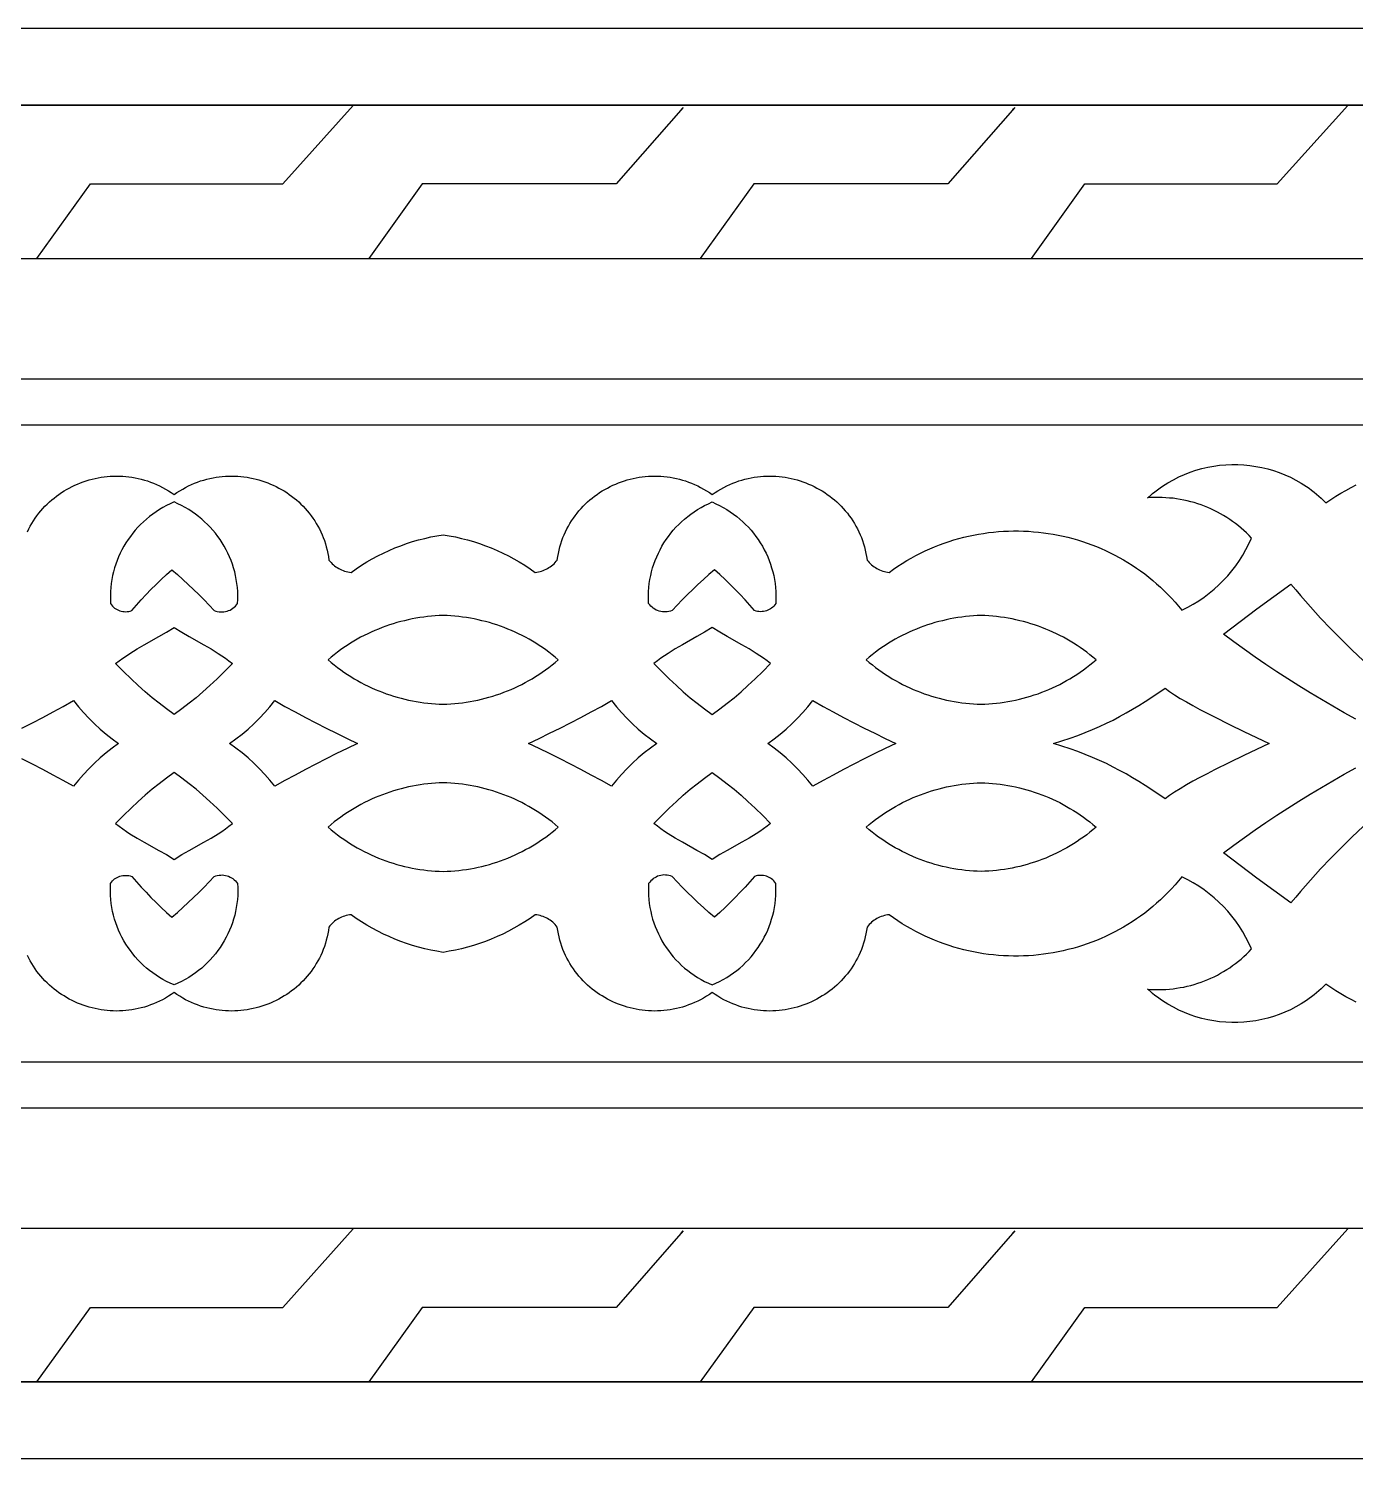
# Model space of a CAD drawing. Extents: x 2914 to 3714, y 692 to 832.
# Drawn here: x 3276.2 to 3406, y 692.2 to 832.2 of the extents above; entities that cross this region are included whole.
import ezdxf

# ---------------------------------------------------------------- set-up
doc = ezdxf.new("R2010")
doc.units = 0
doc.layers.add('LAYER_1', color=18, linetype='CONTINUOUS')

msp = doc.modelspace()

# ---------------------------------------------------------------- linework, layer by layer
at = {"layer": 'LAYER_1'}
for points in [[(2914.44, 692.21), (3714.44, 692.21), (3714.44, 832.21), (2914.44, 832.21)], [(2964.22, 699.71), (3664.22, 699.71), (3664.22, 824.71), (2964.22, 824.71)], [(3296.61, 775.91), (3296.63, 776.31), (3296.63, 776.71), (3296.62, 777.1), (3296.59, 777.5), (3296.54, 777.88), (3296.48, 778.27), (3296.41, 778.65), (3296.32, 779.03), (3296.22, 779.4), (3296.1, 779.77), (3295.97, 780.13), (3295.82, 780.49), (3295.66, 780.84), (3295.49, 781.18), (3295.3, 781.52), (3295.11, 781.85), (3294.9, 782.18), (3294.67, 782.49), (3294.44, 782.8), (3294.19, 783.09), (3293.93, 783.38), (3293.66, 783.66), (3293.38, 783.93), (3293.09, 784.19), (3292.79, 784.44), (3292.48, 784.68), (3292.15, 784.91), (3291.82, 785.12), (3291.48, 785.32), (3291.12, 785.52), (3290.76, 785.69), (3290.39, 785.86), (3290.02, 785.69), (3289.66, 785.52), (3289.3, 785.32), (3288.96, 785.12), (3288.63, 784.91), (3288.3, 784.68), (3287.99, 784.44), (3287.69, 784.19), (3287.4, 783.93), (3287.11, 783.66), (3286.85, 783.38), (3286.59, 783.09), (3286.34, 782.8), (3286.11, 782.49), (3285.88, 782.18), (3285.67, 781.85), (3285.47, 781.52), (3285.29, 781.18), (3285.12, 780.84), (3284.96, 780.49), (3284.81, 780.13), (3284.68, 779.77), (3284.56, 779.4), (3284.46, 779.03), (3284.37, 778.65), (3284.3, 778.27), (3284.24, 777.88), (3284.19, 777.5), (3284.16, 777.1), (3284.15, 776.71), (3284.15, 776.31), (3284.17, 775.91), (3284.26, 775.79), (3284.35, 775.67), (3284.46, 775.57), (3284.57, 775.48), (3284.69, 775.39), (3284.81, 775.32), (3284.95, 775.26), (3285.08, 775.21), (3285.22, 775.17), (3285.36, 775.14), (3285.51, 775.13), (3285.66, 775.12), (3285.8, 775.13), (3285.95, 775.15), (3286.1, 775.18), (3286.24, 775.23), (3286.7, 775.76), (3287.17, 776.28), (3287.65, 776.79), (3288.13, 777.29), (3288.63, 777.79), (3289.13, 778.28), (3289.64, 778.76), (3290.16, 779.23), (3290.71, 778.76), (3291.25, 778.28), (3291.78, 777.79), (3292.3, 777.3), (3292.82, 776.79), (3293.32, 776.28), (3293.82, 775.76), (3294.31, 775.23), (3294.46, 775.18), (3294.62, 775.13), (3294.79, 775.11), (3294.95, 775.09), (3295.11, 775.09), (3295.27, 775.1), (3295.43, 775.13), (3295.58, 775.17), (3295.73, 775.22), (3295.88, 775.28), (3296.02, 775.36), (3296.15, 775.45), (3296.28, 775.55), (3296.4, 775.66), (3296.51, 775.78)], [(3336.84, 775.91), (3336.82, 776.31), (3336.82, 776.71), (3336.83, 777.1), (3336.86, 777.5), (3336.9, 777.88), (3336.96, 778.27), (3337.04, 778.65), (3337.13, 779.03), (3337.23, 779.4), (3337.35, 779.77), (3337.48, 780.13), (3337.63, 780.49), (3337.79, 780.84), (3337.96, 781.18), (3338.14, 781.52), (3338.34, 781.85), (3338.55, 782.18), (3338.77, 782.49), (3339.01, 782.8), (3339.25, 783.09), (3339.51, 783.38), (3339.78, 783.66), (3340.06, 783.93), (3340.36, 784.19), (3340.66, 784.44), (3340.97, 784.68), (3341.29, 784.91), (3341.63, 785.12), (3341.97, 785.32), (3342.32, 785.52), (3342.69, 785.69), (3343.06, 785.86), (3343.43, 785.69), (3343.79, 785.52), (3344.14, 785.32), (3344.49, 785.12), (3344.82, 784.91), (3345.14, 784.68), (3345.46, 784.44), (3345.76, 784.19), (3346.05, 783.93), (3346.33, 783.66), (3346.6, 783.38), (3346.86, 783.09), (3347.11, 782.8), (3347.34, 782.49), (3347.56, 782.18), (3347.77, 781.85), (3347.97, 781.52), (3348.16, 781.18), (3348.33, 780.84), (3348.49, 780.49), (3348.63, 780.13), (3348.77, 779.77), (3348.88, 779.4), (3348.99, 779.03), (3349.08, 778.65), (3349.15, 778.27), (3349.21, 777.88), (3349.26, 777.5), (3349.28, 777.1), (3349.3, 776.71), (3349.3, 776.31), (3349.28, 775.91), (3349.19, 775.79), (3349.09, 775.67), (3348.99, 775.57), (3348.88, 775.48), (3348.76, 775.39), (3348.63, 775.32), (3348.5, 775.26), (3348.36, 775.21), (3348.23, 775.17), (3348.08, 775.14), (3347.94, 775.13), (3347.79, 775.12), (3347.64, 775.13), (3347.5, 775.15), (3347.35, 775.18), (3347.21, 775.23), (3346.75, 775.76), (3346.28, 776.28), (3345.8, 776.79), (3345.31, 777.29), (3344.82, 777.79), (3344.32, 778.28), (3343.81, 778.76), (3343.29, 779.23), (3342.74, 778.76), (3342.2, 778.28), (3341.67, 777.79), (3341.15, 777.3), (3340.63, 776.79), (3340.13, 776.28), (3339.63, 775.76), (3339.14, 775.23), (3338.98, 775.18), (3338.82, 775.13), (3338.66, 775.11), (3338.5, 775.09), (3338.34, 775.09), (3338.18, 775.1), (3338.02, 775.13), (3337.87, 775.17), (3337.71, 775.22), (3337.57, 775.28), (3337.43, 775.36), (3337.29, 775.45), (3337.17, 775.55), (3337.05, 775.66), (3336.94, 775.78)], [(3316.72, 766.07), (3317.1, 766.08), (3317.48, 766.1), (3317.86, 766.13), (3318.24, 766.17), (3318.61, 766.21), (3318.99, 766.26), (3319.36, 766.32), (3319.74, 766.39), (3320.11, 766.47), (3320.48, 766.55), (3320.85, 766.65), (3321.21, 766.75), (3321.58, 766.85), (3321.94, 766.97), (3322.3, 767.09), (3322.66, 767.23), (3323.02, 767.37), (3323.37, 767.51), (3323.73, 767.67), (3324.07, 767.83), (3324.42, 768), (3324.76, 768.18), (3325.1, 768.37), (3325.44, 768.56), (3325.77, 768.77), (3326.1, 768.98), (3326.43, 769.19), (3326.75, 769.42), (3327.06, 769.65), (3327.38, 769.9), (3327.69, 770.15), (3327.99, 770.4), (3327.69, 770.66), (3327.39, 770.9), (3327.08, 771.14), (3326.76, 771.38), (3326.44, 771.6), (3326.12, 771.82), (3325.79, 772.03), (3325.46, 772.23), (3325.13, 772.42), (3324.79, 772.61), (3324.45, 772.79), (3324.11, 772.96), (3323.76, 773.12), (3323.41, 773.28), (3323.06, 773.42), (3322.7, 773.57), (3322.34, 773.7), (3321.98, 773.82), (3321.61, 773.94), (3321.25, 774.05), (3320.88, 774.15), (3320.51, 774.24), (3320.14, 774.33), (3319.76, 774.41), (3319.39, 774.48), (3319.01, 774.54), (3318.63, 774.59), (3318.25, 774.64), (3317.87, 774.68), (3317.49, 774.71), (3317.11, 774.73), (3316.72, 774.74), (3316.34, 774.73), (3315.96, 774.71), (3315.58, 774.68), (3315.2, 774.64), (3314.82, 774.59), (3314.44, 774.54), (3314.06, 774.48), (3313.68, 774.41), (3313.31, 774.33), (3312.94, 774.24), (3312.57, 774.15), (3312.2, 774.05), (3311.83, 773.94), (3311.47, 773.82), (3311.11, 773.7), (3310.75, 773.57), (3310.39, 773.42), (3310.04, 773.28), (3309.69, 773.12), (3309.34, 772.96), (3308.99, 772.79), (3308.65, 772.61), (3308.32, 772.42), (3307.98, 772.23), (3307.65, 772.03), (3307.33, 771.82), (3307, 771.6), (3306.68, 771.38), (3306.37, 771.14), (3306.06, 770.9), (3305.76, 770.66), (3305.46, 770.4), (3305.76, 770.15), (3306.07, 769.9), (3306.38, 769.65), (3306.7, 769.42), (3307.02, 769.19), (3307.35, 768.98), (3307.68, 768.77), (3308.01, 768.56), (3308.34, 768.37), (3308.68, 768.18), (3309.03, 768), (3309.37, 767.83), (3309.72, 767.67), (3310.07, 767.51), (3310.43, 767.37), (3310.78, 767.23), (3311.14, 767.09), (3311.5, 766.97), (3311.87, 766.85), (3312.23, 766.75), (3312.6, 766.65), (3312.97, 766.55), (3313.34, 766.47), (3313.71, 766.39), (3314.08, 766.32), (3314.46, 766.26), (3314.83, 766.21), (3315.21, 766.17), (3315.59, 766.13), (3315.97, 766.1), (3316.34, 766.08)], [(3369.38, 766.07), (3369.76, 766.08), (3370.13, 766.1), (3370.51, 766.13), (3370.89, 766.17), (3371.26, 766.21), (3371.64, 766.26), (3372.01, 766.32), (3372.39, 766.39), (3372.76, 766.47), (3373.13, 766.55), (3373.5, 766.65), (3373.86, 766.75), (3374.23, 766.85), (3374.59, 766.97), (3374.95, 767.09), (3375.31, 767.23), (3375.67, 767.37), (3376.02, 767.51), (3376.37, 767.67), (3376.72, 767.83), (3377.07, 768), (3377.41, 768.18), (3377.75, 768.37), (3378.08, 768.56), (3378.42, 768.77), (3378.74, 768.98), (3379.07, 769.19), (3379.39, 769.42), (3379.71, 769.65), (3380.02, 769.9), (3380.33, 770.15), (3380.64, 770.4), (3380.33, 770.66), (3380.03, 770.9), (3379.72, 771.14), (3379.41, 771.38), (3379.09, 771.6), (3378.77, 771.82), (3378.44, 772.03), (3378.11, 772.23), (3377.78, 772.42), (3377.44, 772.61), (3377.1, 772.79), (3376.75, 772.96), (3376.41, 773.12), (3376.05, 773.28), (3375.7, 773.42), (3375.34, 773.57), (3374.99, 773.7), (3374.62, 773.82), (3374.26, 773.94), (3373.9, 774.05), (3373.53, 774.15), (3373.16, 774.24), (3372.79, 774.33), (3372.41, 774.41), (3372.04, 774.48), (3371.66, 774.54), (3371.28, 774.59), (3370.9, 774.64), (3370.52, 774.68), (3370.14, 774.71), (3369.76, 774.73), (3369.38, 774.74), (3369, 774.73), (3368.62, 774.71), (3368.24, 774.68), (3367.86, 774.64), (3367.48, 774.59), (3367.1, 774.54), (3366.72, 774.48), (3366.35, 774.41), (3365.97, 774.33), (3365.6, 774.24), (3365.23, 774.15), (3364.86, 774.05), (3364.5, 773.94), (3364.13, 773.82), (3363.77, 773.7), (3363.41, 773.57), (3363.06, 773.42), (3362.7, 773.28), (3362.35, 773.12), (3362.01, 772.96), (3361.66, 772.79), (3361.32, 772.61), (3360.98, 772.42), (3360.65, 772.23), (3360.32, 772.03), (3359.99, 771.82), (3359.67, 771.6), (3359.35, 771.38), (3359.04, 771.14), (3358.73, 770.9), (3358.42, 770.66), (3358.12, 770.4), (3358.43, 770.15), (3358.74, 769.9), (3359.05, 769.65), (3359.37, 769.42), (3359.69, 769.19), (3360.01, 768.98), (3360.34, 768.77), (3360.68, 768.56), (3361.01, 768.37), (3361.35, 768.18), (3361.69, 768), (3362.04, 767.83), (3362.39, 767.67), (3362.74, 767.51), (3363.09, 767.37), (3363.45, 767.23), (3363.81, 767.09), (3364.17, 766.97), (3364.53, 766.85), (3364.9, 766.75), (3365.26, 766.65), (3365.63, 766.55), (3366, 766.47), (3366.37, 766.39), (3366.75, 766.32), (3367.12, 766.26), (3367.5, 766.21), (3367.87, 766.17), (3368.25, 766.13), (3368.62, 766.1), (3369, 766.08)], [(3290.39, 765.05), (3289.64, 765.6), (3288.93, 766.15), (3288.24, 766.7), (3287.56, 767.27), (3286.88, 767.88), (3286.18, 768.54), (3285.45, 769.25), (3284.67, 770.05), (3285.02, 770.32), (3285.37, 770.57), (3285.72, 770.81), (3286.07, 771.04), (3286.77, 771.47), (3287.47, 771.88), (3288.9, 772.68), (3289.64, 773.1), (3290.39, 773.56), (3291.14, 773.1), (3291.87, 772.68), (3293.3, 771.88), (3294.01, 771.47), (3294.71, 771.04), (3295.06, 770.81), (3295.41, 770.57), (3295.76, 770.32), (3296.11, 770.05), (3295.33, 769.25), (3294.6, 768.54), (3293.9, 767.88), (3293.21, 767.27), (3292.54, 766.7), (3291.85, 766.15), (3291.14, 765.6)], [(3343.06, 765.05), (3343.81, 765.6), (3344.52, 766.15), (3345.21, 766.7), (3345.88, 767.27), (3346.56, 767.88), (3347.26, 768.54), (3348, 769.25), (3348.78, 770.05), (3348.43, 770.32), (3348.07, 770.57), (3347.72, 770.81), (3347.37, 771.04), (3346.67, 771.47), (3345.97, 771.88), (3344.54, 772.68), (3343.81, 773.1), (3343.06, 773.56), (3342.31, 773.1), (3341.57, 772.68), (3340.14, 771.88), (3339.44, 771.47), (3338.74, 771.04), (3338.39, 770.81), (3338.04, 770.57), (3337.69, 770.32), (3337.34, 770.05), (3338.12, 769.25), (3338.85, 768.54), (3339.55, 767.88), (3340.23, 767.27), (3340.91, 766.7), (3341.6, 766.15), (3342.31, 765.6)], [(3376.45, 762.21), (3377.29, 762.47), (3378.09, 762.73), (3378.85, 763.01), (3379.58, 763.29), (3380.29, 763.58), (3380.98, 763.88), (3381.64, 764.19), (3382.3, 764.51), (3382.94, 764.85), (3383.57, 765.2), (3384.2, 765.56), (3384.82, 765.94), (3385.45, 766.34), (3386.09, 766.75), (3387.4, 767.62), (3387.82, 767.3), (3388.32, 766.98), (3388.87, 766.63), (3389.47, 766.28), (3390.12, 765.92), (3390.8, 765.55), (3391.5, 765.18), (3392.22, 764.81), (3393.68, 764.08), (3395.1, 763.39), (3397.58, 762.21), (3395.1, 761.03), (3393.68, 760.34), (3392.22, 759.62), (3391.5, 759.25), (3390.8, 758.88), (3390.12, 758.51), (3389.47, 758.15), (3388.87, 757.79), (3388.32, 757.45), (3387.82, 757.12), (3387.4, 756.81), (3386.09, 757.68), (3385.45, 758.09), (3384.82, 758.48), (3384.2, 758.86), (3383.57, 759.23), (3382.94, 759.58), (3382.3, 759.91), (3381.64, 760.24), (3380.98, 760.55), (3380.29, 760.85), (3379.58, 761.14), (3378.85, 761.42), (3378.09, 761.69), (3377.29, 761.96)], [(3295.82, 762.21), (3296.44, 762.66), (3297.04, 763.14), (3297.63, 763.63), (3298.19, 764.15), (3298.74, 764.68), (3299.26, 765.24), (3299.76, 765.81), (3300.24, 766.41), (3301.24, 765.85), (3302.24, 765.31), (3303.25, 764.77), (3304.26, 764.24), (3305.28, 763.72), (3306.3, 763.21), (3307.32, 762.71), (3308.35, 762.21), (3307.32, 761.72), (3306.3, 761.22), (3305.28, 760.71), (3304.26, 760.19), (3303.25, 759.66), (3302.24, 759.12), (3301.24, 758.58), (3300.24, 758.02), (3299.76, 758.61), (3299.26, 759.19), (3298.74, 759.74), (3298.19, 760.28), (3297.63, 760.8), (3297.04, 761.29), (3296.44, 761.76)], [(3325.09, 762.21), (3326.12, 762.71), (3327.15, 763.21), (3328.17, 763.72), (3329.19, 764.24), (3330.2, 764.77), (3331.2, 765.31), (3332.21, 765.85), (3333.2, 766.41), (3333.68, 765.81), (3334.19, 765.24), (3334.71, 764.68), (3335.25, 764.15), (3335.82, 763.63), (3336.4, 763.14), (3337.01, 762.66), (3337.63, 762.21), (3337.01, 761.76), (3336.4, 761.29), (3335.82, 760.8), (3335.25, 760.28), (3334.71, 759.74), (3334.19, 759.19), (3333.68, 758.61), (3333.2, 758.02), (3332.21, 758.58), (3331.2, 759.12), (3330.2, 759.66), (3329.19, 760.19), (3328.17, 760.71), (3327.15, 761.22), (3326.12, 761.72)], [(3348.49, 762.21), (3349.11, 762.66), (3349.71, 763.14), (3350.3, 763.63), (3350.86, 764.15), (3351.4, 764.68), (3351.93, 765.24), (3352.43, 765.81), (3352.91, 766.41), (3353.91, 765.85), (3354.91, 765.31), (3355.92, 764.77), (3356.93, 764.24), (3357.95, 763.72), (3358.97, 763.21), (3359.99, 762.71), (3361.02, 762.21), (3359.99, 761.72), (3358.97, 761.22), (3357.95, 760.71), (3356.93, 760.19), (3355.92, 759.66), (3354.91, 759.12), (3353.91, 758.58), (3352.91, 758.02), (3352.43, 758.61), (3351.93, 759.19), (3351.4, 759.74), (3350.86, 760.28), (3350.3, 760.8), (3349.71, 761.29), (3349.11, 761.76)], [(3290.39, 759.38), (3289.64, 758.82), (3288.93, 758.28), (3288.24, 757.73), (3287.56, 757.15), (3286.88, 756.55), (3286.18, 755.89), (3285.45, 755.17), (3284.67, 754.38), (3285.02, 754.11), (3285.37, 753.85), (3285.72, 753.61), (3286.07, 753.38), (3286.77, 752.95), (3287.47, 752.55), (3288.9, 751.75), (3289.64, 751.33), (3290.39, 750.87), (3291.14, 751.33), (3291.87, 751.75), (3293.3, 752.55), (3294.01, 752.95), (3294.71, 753.38), (3295.06, 753.61), (3295.41, 753.85), (3295.76, 754.11), (3296.11, 754.38), (3295.33, 755.17), (3294.6, 755.89), (3293.9, 756.55), (3293.21, 757.15), (3292.54, 757.73), (3291.85, 758.28), (3291.14, 758.82)], [(3343.06, 759.38), (3343.81, 758.82), (3344.52, 758.28), (3345.21, 757.73), (3345.88, 757.15), (3346.56, 756.55), (3347.26, 755.89), (3348, 755.17), (3348.78, 754.38), (3348.43, 754.11), (3348.07, 753.85), (3347.72, 753.61), (3347.37, 753.38), (3346.67, 752.95), (3345.97, 752.55), (3344.54, 751.75), (3343.81, 751.33), (3343.06, 750.87), (3342.31, 751.33), (3341.57, 751.75), (3340.14, 752.55), (3339.44, 752.95), (3338.74, 753.38), (3338.39, 753.61), (3338.04, 753.85), (3337.69, 754.11), (3337.34, 754.38), (3338.12, 755.17), (3338.85, 755.89), (3339.55, 756.55), (3340.23, 757.15), (3340.91, 757.73), (3341.6, 758.28), (3342.31, 758.82)], [(3316.72, 749.68), (3317.11, 749.7), (3317.49, 749.72), (3317.87, 749.75), (3318.25, 749.79), (3318.63, 749.83), (3319.01, 749.89), (3319.39, 749.95), (3319.76, 750.02), (3320.14, 750.1), (3320.51, 750.18), (3320.88, 750.28), (3321.25, 750.38), (3321.61, 750.49), (3321.98, 750.6), (3322.34, 750.73), (3322.7, 750.86), (3323.06, 751), (3323.41, 751.15), (3323.76, 751.31), (3324.11, 751.47), (3324.45, 751.64), (3324.79, 751.82), (3325.13, 752.01), (3325.46, 752.2), (3325.79, 752.4), (3326.12, 752.61), (3326.44, 752.83), (3326.76, 753.05), (3327.08, 753.28), (3327.39, 753.52), (3327.69, 753.77), (3327.99, 754.02), (3327.69, 754.28), (3327.38, 754.53), (3327.06, 754.77), (3326.75, 755.01), (3326.43, 755.23), (3326.1, 755.45), (3325.77, 755.66), (3325.44, 755.86), (3325.1, 756.06), (3324.76, 756.25), (3324.42, 756.42), (3324.07, 756.6), (3323.73, 756.76), (3323.37, 756.91), (3323.02, 757.06), (3322.66, 757.2), (3322.3, 757.33), (3321.94, 757.46), (3321.58, 757.57), (3321.21, 757.68), (3320.85, 757.78), (3320.48, 757.87), (3320.11, 757.96), (3319.74, 758.03), (3319.36, 758.1), (3318.99, 758.16), (3318.61, 758.22), (3318.24, 758.26), (3317.86, 758.3), (3317.48, 758.33), (3317.1, 758.35), (3316.72, 758.36), (3316.34, 758.35), (3315.97, 758.33), (3315.59, 758.3), (3315.21, 758.26), (3314.83, 758.22), (3314.46, 758.16), (3314.08, 758.1), (3313.71, 758.03), (3313.34, 757.96), (3312.97, 757.87), (3312.6, 757.78), (3312.23, 757.68), (3311.87, 757.57), (3311.5, 757.46), (3311.14, 757.33), (3310.78, 757.2), (3310.43, 757.06), (3310.07, 756.91), (3309.72, 756.76), (3309.37, 756.6), (3309.03, 756.42), (3308.68, 756.25), (3308.34, 756.06), (3308.01, 755.86), (3307.68, 755.66), (3307.35, 755.45), (3307.02, 755.23), (3306.7, 755.01), (3306.38, 754.77), (3306.07, 754.53), (3305.76, 754.28), (3305.46, 754.02), (3305.76, 753.77), (3306.06, 753.52), (3306.37, 753.28), (3306.68, 753.05), (3307, 752.83), (3307.33, 752.61), (3307.65, 752.4), (3307.98, 752.2), (3308.32, 752.01), (3308.65, 751.82), (3308.99, 751.64), (3309.34, 751.47), (3309.69, 751.31), (3310.04, 751.15), (3310.39, 751), (3310.75, 750.86), (3311.11, 750.73), (3311.47, 750.6), (3311.83, 750.49), (3312.2, 750.38), (3312.57, 750.28), (3312.94, 750.18), (3313.31, 750.1), (3313.68, 750.02), (3314.06, 749.95), (3314.44, 749.89), (3314.82, 749.83), (3315.2, 749.79), (3315.58, 749.75), (3315.96, 749.72), (3316.34, 749.7)], [(3369.38, 758.36), (3369.76, 758.35), (3370.13, 758.33), (3370.51, 758.3), (3370.89, 758.26), (3371.26, 758.22), (3371.64, 758.16), (3372.01, 758.1), (3372.39, 758.03), (3372.76, 757.96), (3373.13, 757.87), (3373.5, 757.78), (3373.86, 757.68), (3374.23, 757.57), (3374.59, 757.46), (3374.95, 757.33), (3375.31, 757.2), (3375.67, 757.06), (3376.02, 756.91), (3376.37, 756.76), (3376.72, 756.6), (3377.07, 756.42), (3377.41, 756.25), (3377.75, 756.06), (3378.08, 755.86), (3378.42, 755.66), (3378.74, 755.45), (3379.07, 755.23), (3379.39, 755.01), (3379.71, 754.77), (3380.02, 754.53), (3380.33, 754.28), (3380.64, 754.02), (3380.33, 753.77), (3380.03, 753.52), (3379.72, 753.28), (3379.41, 753.05), (3379.09, 752.83), (3378.77, 752.61), (3378.44, 752.4), (3378.11, 752.2), (3377.78, 752.01), (3377.44, 751.82), (3377.1, 751.64), (3376.75, 751.47), (3376.41, 751.31), (3376.05, 751.15), (3375.7, 751), (3375.34, 750.86), (3374.99, 750.73), (3374.62, 750.6), (3374.26, 750.49), (3373.9, 750.38), (3373.53, 750.28), (3373.16, 750.18), (3372.79, 750.1), (3372.41, 750.02), (3372.04, 749.95), (3371.66, 749.89), (3371.28, 749.83), (3370.9, 749.79), (3370.52, 749.75), (3370.14, 749.72), (3369.76, 749.7), (3369.38, 749.68), (3369, 749.7), (3368.62, 749.72), (3368.24, 749.75), (3367.86, 749.79), (3367.48, 749.83), (3367.1, 749.89), (3366.72, 749.95), (3366.35, 750.02), (3365.97, 750.1), (3365.6, 750.18), (3365.23, 750.28), (3364.86, 750.38), (3364.5, 750.49), (3364.13, 750.6), (3363.77, 750.73), (3363.41, 750.86), (3363.06, 751), (3362.7, 751.15), (3362.35, 751.31), (3362.01, 751.47), (3361.66, 751.64), (3361.32, 751.82), (3360.98, 752.01), (3360.65, 752.2), (3360.32, 752.4), (3359.99, 752.61), (3359.67, 752.83), (3359.35, 753.05), (3359.04, 753.28), (3358.73, 753.52), (3358.42, 753.77), (3358.12, 754.02), (3358.43, 754.28), (3358.74, 754.53), (3359.05, 754.77), (3359.37, 755.01), (3359.69, 755.23), (3360.01, 755.45), (3360.34, 755.66), (3360.68, 755.86), (3361.01, 756.06), (3361.35, 756.25), (3361.69, 756.42), (3362.04, 756.6), (3362.39, 756.76), (3362.74, 756.91), (3363.09, 757.06), (3363.45, 757.2), (3363.81, 757.33), (3364.17, 757.46), (3364.53, 757.57), (3364.9, 757.68), (3365.26, 757.78), (3365.63, 757.87), (3366, 757.96), (3366.37, 758.03), (3366.75, 758.1), (3367.12, 758.16), (3367.5, 758.22), (3367.87, 758.26), (3368.25, 758.3), (3368.62, 758.33), (3369, 758.35)], [(3296.61, 748.52), (3296.63, 748.12), (3296.63, 747.72), (3296.62, 747.32), (3296.59, 746.93), (3296.54, 746.54), (3296.48, 746.16), (3296.41, 745.77), (3296.32, 745.4), (3296.22, 745.02), (3296.1, 744.66), (3295.97, 744.29), (3295.82, 743.94), (3295.66, 743.59), (3295.49, 743.24), (3295.3, 742.9), (3295.11, 742.57), (3294.9, 742.25), (3294.67, 741.94), (3294.44, 741.63), (3294.19, 741.33), (3293.93, 741.04), (3293.66, 740.76), (3293.38, 740.49), (3293.09, 740.23), (3292.79, 739.99), (3292.48, 739.75), (3292.15, 739.52), (3291.82, 739.31), (3291.48, 739.1), (3291.12, 738.91), (3290.76, 738.73), (3290.39, 738.57), (3290.02, 738.73), (3289.66, 738.91), (3289.3, 739.1), (3288.96, 739.31), (3288.63, 739.52), (3288.3, 739.75), (3287.99, 739.99), (3287.69, 740.23), (3287.4, 740.49), (3287.11, 740.76), (3286.85, 741.04), (3286.59, 741.33), (3286.34, 741.63), (3286.11, 741.94), (3285.88, 742.25), (3285.67, 742.57), (3285.47, 742.9), (3285.29, 743.24), (3285.12, 743.59), (3284.96, 743.94), (3284.81, 744.29), (3284.68, 744.66), (3284.56, 745.02), (3284.46, 745.4), (3284.37, 745.77), (3284.3, 746.16), (3284.24, 746.54), (3284.19, 746.93), (3284.16, 747.32), (3284.15, 747.72), (3284.15, 748.12), (3284.17, 748.52), (3284.26, 748.64), (3284.35, 748.75), (3284.46, 748.86), (3284.57, 748.95), (3284.69, 749.03), (3284.81, 749.1), (3284.95, 749.17), (3285.08, 749.22), (3285.22, 749.26), (3285.36, 749.28), (3285.51, 749.3), (3285.66, 749.3), (3285.8, 749.3), (3285.95, 749.28), (3286.1, 749.24), (3286.24, 749.19), (3286.7, 748.67), (3287.17, 748.15), (3287.65, 747.64), (3288.13, 747.13), (3288.63, 746.64), (3289.13, 746.15), (3289.64, 745.67), (3290.16, 745.2), (3290.71, 745.67), (3291.25, 746.15), (3291.78, 746.63), (3292.3, 747.13), (3292.82, 747.63), (3293.32, 748.15), (3293.82, 748.67), (3294.31, 749.19), (3294.46, 749.25), (3294.62, 749.29), (3294.79, 749.32), (3294.95, 749.33), (3295.11, 749.34), (3295.27, 749.32), (3295.43, 749.3), (3295.58, 749.26), (3295.73, 749.21), (3295.88, 749.14), (3296.02, 749.07), (3296.15, 748.98), (3296.28, 748.88), (3296.4, 748.77), (3296.51, 748.65)], [(3336.84, 748.52), (3336.82, 748.12), (3336.82, 747.72), (3336.83, 747.32), (3336.86, 746.93), (3336.9, 746.54), (3336.96, 746.16), (3337.04, 745.77), (3337.13, 745.4), (3337.23, 745.02), (3337.35, 744.66), (3337.48, 744.29), (3337.63, 743.94), (3337.79, 743.59), (3337.96, 743.24), (3338.14, 742.9), (3338.34, 742.57), (3338.55, 742.25), (3338.77, 741.94), (3339.01, 741.63), (3339.25, 741.33), (3339.51, 741.04), (3339.78, 740.76), (3340.06, 740.49), (3340.36, 740.23), (3340.66, 739.99), (3340.97, 739.75), (3341.29, 739.52), (3341.63, 739.31), (3341.97, 739.1), (3342.32, 738.91), (3342.69, 738.73), (3343.06, 738.57), (3343.43, 738.73), (3343.79, 738.91), (3344.14, 739.1), (3344.49, 739.31), (3344.82, 739.52), (3345.14, 739.75), (3345.46, 739.99), (3345.76, 740.23), (3346.05, 740.49), (3346.33, 740.76), (3346.6, 741.04), (3346.86, 741.33), (3347.11, 741.63), (3347.34, 741.94), (3347.56, 742.25), (3347.77, 742.57), (3347.97, 742.9), (3348.16, 743.24), (3348.33, 743.59), (3348.49, 743.94), (3348.63, 744.29), (3348.77, 744.66), (3348.88, 745.02), (3348.99, 745.4), (3349.08, 745.77), (3349.15, 746.16), (3349.21, 746.54), (3349.26, 746.93), (3349.28, 747.32), (3349.3, 747.72), (3349.3, 748.12), (3349.28, 748.52), (3349.19, 748.64), (3349.09, 748.75), (3348.99, 748.86), (3348.88, 748.95), (3348.76, 749.03), (3348.63, 749.1), (3348.5, 749.17), (3348.36, 749.22), (3348.23, 749.26), (3348.08, 749.28), (3347.94, 749.3), (3347.79, 749.3), (3347.64, 749.3), (3347.5, 749.28), (3347.35, 749.24), (3347.21, 749.19), (3346.75, 748.67), (3346.28, 748.15), (3345.8, 747.64), (3345.31, 747.13), (3344.82, 746.64), (3344.32, 746.15), (3343.81, 745.67), (3343.29, 745.2), (3342.74, 745.67), (3342.2, 746.15), (3341.67, 746.63), (3341.15, 747.13), (3340.63, 747.63), (3340.13, 748.15), (3339.63, 748.67), (3339.14, 749.19), (3338.98, 749.25), (3338.82, 749.29), (3338.66, 749.32), (3338.5, 749.33), (3338.34, 749.34), (3338.18, 749.32), (3338.02, 749.3), (3337.87, 749.26), (3337.71, 749.21), (3337.57, 749.14), (3337.43, 749.07), (3337.29, 748.98), (3337.17, 748.88), (3337.05, 748.77), (3336.94, 748.65)]]:
    msp.add_lwpolyline(points, close=True, dxfattribs=at)
for points in [[(2964.22, 824.71), (3314.22, 824.71), (3664.22, 824.71)], [(3276.97, 809.71), (3282.2, 817), (3282.83, 817), (3301.03, 817), (3307.92, 824.69)], [(3374.31, 809.71), (3379.54, 817), (3380.17, 817), (3398.37, 817), (3405.26, 824.69)], [(3340.01, 824.28), (3340.22, 824.5), (3333.66, 817), (3314.67, 817), (3309.44, 809.71)], [(3372.46, 824.28), (3372.68, 824.5), (3366.12, 817), (3347.12, 817), (3341.89, 809.71)], [(2964.22, 809.71), (3314.22, 809.71), (3664.22, 809.71)], [(3429.7, 797.89), (3316.72, 797.88), (3203.74, 797.89)], [(3429.29, 793.39), (3316.72, 793.38), (3204.16, 793.39)], [(3276.03, 782.95), (3276.16, 783.23), (3276.31, 783.5), (3276.46, 783.76), (3276.62, 784.02), (3276.79, 784.28), (3276.97, 784.52), (3277.16, 784.76), (3277.35, 785), (3277.55, 785.22), (3277.75, 785.44), (3277.97, 785.66), (3278.18, 785.86), (3278.41, 786.06), (3278.64, 786.25), (3278.88, 786.43), (3279.12, 786.61), (3279.37, 786.78), (3279.62, 786.94), (3279.87, 787.09), (3280.13, 787.23), (3280.4, 787.37), (3280.67, 787.5), (3280.94, 787.62), (3281.22, 787.73), (3281.5, 787.84), (3281.78, 787.93), (3282.07, 788.02), (3282.36, 788.1), (3282.65, 788.17), (3282.95, 788.23), (3283.24, 788.28), (3283.54, 788.32), (3283.84, 788.36), (3284.14, 788.38), (3284.44, 788.4), (3284.75, 788.4), (3285.05, 788.4), (3285.36, 788.38), (3285.66, 788.36), (3285.96, 788.33), (3286.27, 788.28), (3286.57, 788.23), (3286.88, 788.17), (3287.18, 788.1), (3287.48, 788.01), (3287.78, 787.92), (3288.08, 787.81), (3288.38, 787.7), (3288.67, 787.57), (3288.96, 787.44), (3289.25, 787.29), (3289.54, 787.13), (3289.83, 786.96), (3290.11, 786.78), (3290.39, 786.59), (3290.66, 786.78), (3290.95, 786.96), (3291.23, 787.13), (3291.52, 787.29), (3291.81, 787.44), (3292.1, 787.57), (3292.39, 787.7), (3292.69, 787.81), (3292.99, 787.92), (3293.29, 788.01), (3293.59, 788.1), (3293.89, 788.17), (3294.2, 788.23), (3294.5, 788.28), (3294.81, 788.33), (3295.11, 788.36), (3295.42, 788.38), (3295.72, 788.4), (3296.02, 788.4), (3296.33, 788.4), (3296.63, 788.38), (3296.93, 788.36), (3297.23, 788.32), (3297.53, 788.28), (3297.82, 788.23), (3298.12, 788.17), (3298.41, 788.1), (3298.7, 788.02), (3298.99, 787.93), (3299.27, 787.84), (3299.55, 787.73), (3299.83, 787.62), (3300.1, 787.5), (3300.37, 787.37), (3300.64, 787.23), (3300.9, 787.09), (3301.15, 786.94), (3301.41, 786.78), (3301.65, 786.61), (3301.89, 786.43), (3302.13, 786.25), (3302.36, 786.06), (3302.59, 785.86), (3302.8, 785.66), (3303.02, 785.44), (3303.22, 785.22), (3303.42, 785), (3303.61, 784.76), (3303.8, 784.52), (3303.98, 784.28), (3304.15, 784.02), (3304.31, 783.76), (3304.46, 783.5), (3304.61, 783.23), (3304.74, 782.95), (3304.87, 782.66), (3304.99, 782.37), (3305.1, 782.08), (3305.2, 781.77), (3305.29, 781.47), (3305.37, 781.15), (3305.44, 780.83), (3305.5, 780.51), (3305.55, 780.18), (3305.65, 780.05), (3305.75, 779.93), (3305.87, 779.82), (3305.98, 779.71), (3306.1, 779.61), (3306.23, 779.52), (3306.36, 779.43), (3306.5, 779.35), (3306.64, 779.28), (3306.78, 779.21), (3306.93, 779.15), (3307.08, 779.1), (3307.23, 779.06), (3307.39, 779.02), (3307.55, 778.99), (3307.71, 778.97), (3308.22, 779.33), (3308.73, 779.67), (3309.26, 779.99), (3309.79, 780.3), (3310.34, 780.59), (3310.89, 780.86), (3311.44, 781.12), (3312.01, 781.36), (3312.58, 781.58), (3313.15, 781.79), (3313.74, 781.98), (3314.32, 782.15), (3314.92, 782.3), (3315.51, 782.44), (3316.12, 782.56), (3316.72, 782.66), (3317.33, 782.56), (3317.93, 782.44), (3318.52, 782.3), (3319.12, 782.15), (3319.71, 781.98), (3320.29, 781.79), (3320.86, 781.58), (3321.44, 781.36), (3322, 781.12), (3322.56, 780.86), (3323.11, 780.59), (3323.65, 780.3), (3324.18, 779.99), (3324.71, 779.67), (3325.23, 779.33), (3325.73, 778.97), (3325.89, 778.99), (3326.05, 779.02), (3326.21, 779.06), (3326.36, 779.1), (3326.51, 779.15), (3326.66, 779.21), (3326.8, 779.28), (3326.94, 779.35), (3327.08, 779.43), (3327.21, 779.52), (3327.34, 779.61), (3327.46, 779.71), (3327.58, 779.82), (3327.69, 779.93), (3327.79, 780.05), (3327.89, 780.18), (3327.94, 780.51), (3328, 780.83), (3328.07, 781.15), (3328.15, 781.47), (3328.24, 781.77), (3328.34, 782.08), (3328.45, 782.37), (3328.57, 782.66), (3328.7, 782.95), (3328.84, 783.23), (3328.98, 783.5), (3329.14, 783.76), (3329.3, 784.02), (3329.47, 784.28), (3329.64, 784.52), (3329.83, 784.76), (3330.02, 785), (3330.22, 785.22), (3330.43, 785.44), (3330.64, 785.66), (3330.86, 785.86), (3331.08, 786.06), (3331.31, 786.25), (3331.55, 786.43), (3331.79, 786.61), (3332.04, 786.78), (3332.29, 786.94), (3332.55, 787.09), (3332.81, 787.23), (3333.07, 787.37), (3333.34, 787.5), (3333.62, 787.62), (3333.89, 787.73), (3334.17, 787.84), (3334.46, 787.93), (3334.74, 788.02), (3335.03, 788.1), (3335.32, 788.17), (3335.62, 788.23), (3335.92, 788.28), (3336.21, 788.32), (3336.51, 788.36), (3336.81, 788.38), (3337.12, 788.4), (3337.42, 788.4), (3337.72, 788.4), (3338.03, 788.38), (3338.33, 788.36), (3338.64, 788.33), (3338.94, 788.28), (3339.25, 788.23), (3339.55, 788.17), (3339.85, 788.1), (3340.15, 788.01), (3340.45, 787.92), (3340.75, 787.81), (3341.05, 787.7), (3341.34, 787.57), (3341.64, 787.44), (3341.93, 787.29), (3342.21, 787.13), (3342.5, 786.96), (3342.78, 786.78), (3343.06, 786.59), (3343.34, 786.78), (3343.62, 786.96), (3343.9, 787.13), (3344.19, 787.29), (3344.48, 787.44), (3344.77, 787.57), (3345.07, 787.7), (3345.36, 787.81), (3345.66, 787.92), (3345.96, 788.01), (3346.26, 788.1), (3346.57, 788.17), (3346.87, 788.23), (3347.17, 788.28), (3347.48, 788.33), (3347.78, 788.36), (3348.09, 788.38), (3348.39, 788.4), (3348.7, 788.4), (3349, 788.4), (3349.3, 788.38), (3349.6, 788.36), (3349.9, 788.32), (3350.2, 788.28), (3350.5, 788.23), (3350.79, 788.17), (3351.08, 788.1), (3351.37, 788.02), (3351.66, 787.93), (3351.94, 787.84), (3352.22, 787.73), (3352.5, 787.62), (3352.77, 787.5), (3353.04, 787.37), (3353.31, 787.23), (3353.57, 787.09), (3353.83, 786.94), (3354.08, 786.78), (3354.32, 786.61), (3354.57, 786.43), (3354.8, 786.25), (3355.03, 786.06), (3355.26, 785.86), (3355.48, 785.66), (3355.69, 785.44), (3355.89, 785.22), (3356.09, 785), (3356.29, 784.76), (3356.47, 784.52), (3356.65, 784.28), (3356.82, 784.02), (3356.98, 783.76), (3357.13, 783.5), (3357.28, 783.23), (3357.42, 782.95), (3357.54, 782.66), (3357.66, 782.37), (3357.77, 782.08), (3357.87, 781.77), (3357.96, 781.47), (3358.04, 781.15), (3358.11, 780.83), (3358.17, 780.51), (3358.22, 780.18), (3358.32, 780.05), (3358.43, 779.93), (3358.54, 779.82), (3358.65, 779.71), (3358.78, 779.61), (3358.9, 779.52), (3359.03, 779.43), (3359.17, 779.35), (3359.31, 779.28), (3359.45, 779.21), (3359.6, 779.15), (3359.75, 779.1), (3359.91, 779.06), (3360.06, 779.02), (3360.22, 778.99), (3360.38, 778.97), (3360.81, 779.28), (3361.24, 779.57), (3361.67, 779.85), (3362.11, 780.12), (3362.55, 780.37), (3363, 780.62), (3363.45, 780.85), (3363.91, 781.07), (3364.37, 781.28), (3364.83, 781.47), (3365.3, 781.66), (3365.77, 781.83), (3366.24, 781.99), (3366.72, 782.14), (3367.2, 782.28), (3367.68, 782.4), (3368.16, 782.52), (3368.64, 782.62), (3369.13, 782.71), (3369.61, 782.79), (3370.1, 782.86), (3370.59, 782.91), (3371.08, 782.96), (3371.57, 782.99), (3372.06, 783.01), (3372.55, 783.03), (3373.04, 783.02), (3373.53, 783.01), (3374.02, 782.99), (3374.5, 782.95), (3374.99, 782.91), (3375.48, 782.85), (3375.96, 782.78), (3376.44, 782.7), (3376.92, 782.61), (3377.4, 782.51), (3377.88, 782.4), (3378.35, 782.27), (3378.82, 782.14), (3379.29, 781.99), (3379.75, 781.84), (3380.21, 781.67), (3380.67, 781.49), (3381.12, 781.3), (3381.57, 781.1), (3382.02, 780.89), (3382.46, 780.66), (3382.89, 780.43), (3383.32, 780.19), (3383.75, 779.93), (3384.17, 779.67), (3384.58, 779.39), (3384.99, 779.11), (3385.39, 778.81), (3385.79, 778.5), (3386.18, 778.18), (3386.56, 777.85), (3386.93, 777.51), (3387.3, 777.16), (3387.66, 776.8), (3388.02, 776.43), (3388.36, 776.05), (3388.7, 775.66), (3389.03, 775.26), (3389.6, 775.55), (3390.15, 775.86), (3390.68, 776.19), (3391.2, 776.55), (3391.7, 776.93), (3392.19, 777.33), (3392.65, 777.75), (3393.09, 778.19), (3393.52, 778.64), (3393.92, 779.12), (3394.3, 779.61), (3394.66, 780.13), (3394.99, 780.65), (3395.3, 781.2), (3395.59, 781.75), (3395.85, 782.33), (3395.61, 782.58), (3395.36, 782.83), (3395.1, 783.08), (3394.83, 783.31), (3394.56, 783.54), (3394.28, 783.75), (3394, 783.96), (3393.71, 784.16), (3393.42, 784.35), (3393.12, 784.54), (3392.82, 784.71), (3392.51, 784.88), (3392.2, 785.04), (3391.88, 785.19), (3391.56, 785.33), (3391.24, 785.46), (3390.91, 785.58), (3390.58, 785.69), (3390.24, 785.8), (3389.9, 785.89), (3389.56, 785.97), (3389.22, 786.05), (3388.87, 786.12), (3388.52, 786.17), (3388.17, 786.22), (3387.82, 786.25), (3387.47, 786.28), (3387.11, 786.3), (3386.76, 786.31), (3386.4, 786.3), (3386.04, 786.29), (3385.68, 786.26), (3385.92, 786.47), (3386.16, 786.68), (3386.4, 786.87), (3386.65, 787.06), (3386.9, 787.24), (3387.15, 787.41), (3387.41, 787.58), (3387.67, 787.74), (3388.2, 788.04), (3388.74, 788.32), (3389.29, 788.56), (3389.85, 788.78), (3390.41, 788.97), (3390.99, 789.13), (3391.56, 789.26), (3392.15, 789.37), (3392.73, 789.45), (3393.32, 789.5), (3393.91, 789.53), (3394.51, 789.52), (3395.1, 789.49), (3395.68, 789.44), (3396.27, 789.35), (3396.85, 789.24), (3397.43, 789.1), (3398, 788.94), (3398.56, 788.74), (3399.11, 788.52), (3399.66, 788.28), (3400.19, 788), (3400.72, 787.7), (3401.23, 787.37), (3401.48, 787.2), (3401.73, 787.01), (3401.97, 786.83), (3402.21, 786.63), (3402.45, 786.43), (3402.68, 786.22), (3402.9, 786.01), (3403.13, 785.79), (3403.61, 786.11), (3404.1, 786.42), (3404.59, 786.72), (3405.09, 787), (3405.6, 787.27), (3406.1, 787.53)], [(3406.05, 764.6), (3404.93, 765.22), (3403.8, 765.86), (3402.69, 766.51), (3401.59, 767.17), (3400.49, 767.85), (3399.41, 768.53), (3398.33, 769.23), (3397.26, 769.94), (3396.21, 770.67), (3395.16, 771.41), (3394.12, 772.16), (3393.09, 772.92), (3394.73, 774.17), (3396.38, 775.4), (3398.04, 776.62), (3399.71, 777.82), (3400.18, 777.26), (3400.65, 776.7), (3401.62, 775.59), (3402.61, 774.5), (3403.62, 773.43), (3404.65, 772.39), (3405.7, 771.36), (3406.77, 770.35)], [(3275.5, 763.72), (3276.52, 764.24), (3277.53, 764.77), (3278.54, 765.31), (3279.54, 765.85), (3280.54, 766.41), (3281.02, 765.81), (3281.52, 765.24), (3282.04, 764.68), (3282.59, 764.15), (3283.15, 763.63), (3283.73, 763.14), (3284.34, 762.66), (3284.96, 762.21), (3284.34, 761.76), (3283.73, 761.29), (3283.15, 760.8), (3282.59, 760.28), (3282.04, 759.74), (3281.52, 759.19), (3281.02, 758.61), (3280.54, 758.02), (3279.54, 758.58), (3278.54, 759.12), (3277.53, 759.66), (3276.52, 760.19), (3275.5, 760.71)], [(3406.77, 754.07), (3405.7, 753.07), (3404.65, 752.04), (3403.62, 750.99), (3402.61, 749.93), (3401.62, 748.84), (3400.65, 747.73), (3400.18, 747.17), (3399.71, 746.6), (3398.04, 747.81), (3396.38, 749.02), (3394.73, 750.26), (3393.09, 751.5), (3394.12, 752.27), (3395.16, 753.02), (3396.21, 753.76), (3397.26, 754.48), (3398.33, 755.19), (3399.41, 755.89), (3400.49, 756.58), (3401.59, 757.26), (3402.69, 757.92), (3403.8, 758.57), (3404.93, 759.2), (3406.05, 759.83)], [(3406.1, 736.89), (3405.6, 737.15), (3405.09, 737.42), (3404.59, 737.71), (3404.1, 738), (3403.61, 738.31), (3403.13, 738.64), (3402.9, 738.41), (3402.68, 738.2), (3402.45, 737.99), (3402.21, 737.79), (3401.97, 737.6), (3401.73, 737.41), (3401.48, 737.23), (3401.23, 737.05), (3400.72, 736.72), (3400.19, 736.42), (3399.66, 736.15), (3399.11, 735.9), (3398.56, 735.68), (3398, 735.49), (3397.43, 735.32), (3396.85, 735.18), (3396.27, 735.07), (3395.68, 734.98), (3395.1, 734.93), (3394.51, 734.9), (3393.91, 734.9), (3393.32, 734.92), (3392.73, 734.97), (3392.15, 735.05), (3391.56, 735.16), (3390.99, 735.29), (3390.41, 735.46), (3389.85, 735.65), (3389.29, 735.86), (3388.74, 736.11), (3388.2, 736.38), (3387.67, 736.68), (3387.41, 736.84), (3387.15, 737.01), (3386.9, 737.18), (3386.65, 737.36), (3386.4, 737.55), (3386.16, 737.75), (3385.92, 737.95), (3385.68, 738.16), (3386.04, 738.13), (3386.4, 738.12), (3386.76, 738.12), (3387.11, 738.12), (3387.47, 738.14), (3387.82, 738.17), (3388.17, 738.2), (3388.52, 738.25), (3388.87, 738.31), (3389.22, 738.37), (3389.56, 738.45), (3389.9, 738.53), (3390.24, 738.63), (3390.58, 738.73), (3390.91, 738.84), (3391.24, 738.96), (3391.56, 739.1), (3391.88, 739.24), (3392.2, 739.38), (3392.51, 739.54), (3392.82, 739.71), (3393.12, 739.88), (3393.42, 740.07), (3393.71, 740.26), (3394, 740.46), (3394.28, 740.67), (3394.56, 740.89), (3394.83, 741.11), (3395.1, 741.35), (3395.36, 741.59), (3395.61, 741.84), (3395.85, 742.1), (3395.59, 742.67), (3395.3, 743.23), (3394.99, 743.77), (3394.66, 744.3), (3394.3, 744.81), (3393.92, 745.3), (3393.52, 745.78), (3393.09, 746.24), (3392.65, 746.68), (3392.19, 747.1), (3391.7, 747.5), (3391.2, 747.87), (3390.68, 748.23), (3390.15, 748.56), (3389.6, 748.88), (3389.03, 749.16), (3388.7, 748.76), (3388.36, 748.37), (3388.02, 747.99), (3387.66, 747.62), (3387.3, 747.26), (3386.93, 746.91), (3386.56, 746.57), (3386.18, 746.24), (3385.79, 745.92), (3385.39, 745.61), (3384.99, 745.32), (3384.58, 745.03), (3384.17, 744.76), (3383.75, 744.49), (3383.32, 744.24), (3382.89, 743.99), (3382.46, 743.76), (3382.02, 743.54), (3381.57, 743.32), (3381.12, 743.12), (3380.67, 742.93), (3380.21, 742.76), (3379.75, 742.59), (3379.29, 742.43), (3378.82, 742.28), (3378.35, 742.15), (3377.88, 742.03), (3377.4, 741.91), (3376.92, 741.81), (3376.44, 741.72), (3375.96, 741.64), (3375.48, 741.57), (3374.99, 741.51), (3374.5, 741.47), (3374.02, 741.43), (3373.53, 741.41), (3373.04, 741.4), (3372.55, 741.4), (3372.06, 741.41), (3371.57, 741.43), (3371.08, 741.46), (3370.59, 741.51), (3370.1, 741.56), (3369.61, 741.63), (3369.13, 741.71), (3368.64, 741.8), (3368.16, 741.9), (3367.68, 742.02), (3367.2, 742.14), (3366.72, 742.28), (3366.24, 742.43), (3365.77, 742.59), (3365.3, 742.76), (3364.83, 742.95), (3364.37, 743.15), (3363.91, 743.35), (3363.45, 743.57), (3363, 743.81), (3362.55, 744.05), (3362.11, 744.31), (3361.67, 744.57), (3361.24, 744.85), (3360.81, 745.14), (3360.38, 745.45), (3360.22, 745.43), (3360.06, 745.4), (3359.91, 745.37), (3359.75, 745.32), (3359.6, 745.27), (3359.45, 745.21), (3359.31, 745.15), (3359.17, 745.07), (3359.03, 744.99), (3358.9, 744.91), (3358.78, 744.81), (3358.65, 744.71), (3358.54, 744.6), (3358.43, 744.49), (3358.32, 744.37), (3358.22, 744.24), (3358.17, 743.91), (3358.11, 743.59), (3358.04, 743.27), (3357.96, 742.96), (3357.87, 742.65), (3357.77, 742.35), (3357.66, 742.05), (3357.54, 741.76), (3357.42, 741.47), (3357.28, 741.2), (3357.13, 740.92), (3356.98, 740.66), (3356.82, 740.4), (3356.65, 740.15), (3356.47, 739.9), (3356.29, 739.66), (3356.09, 739.43), (3355.89, 739.2), (3355.69, 738.98), (3355.48, 738.77), (3355.26, 738.56), (3355.03, 738.36), (3354.8, 738.17), (3354.57, 737.99), (3354.32, 737.81), (3354.08, 737.65), (3353.83, 737.49), (3353.57, 737.33), (3353.31, 737.19), (3353.04, 737.05), (3352.77, 736.92), (3352.5, 736.8), (3352.22, 736.69), (3351.94, 736.59), (3351.66, 736.49), (3351.37, 736.4), (3351.08, 736.32), (3350.79, 736.26), (3350.5, 736.19), (3350.2, 736.14), (3349.9, 736.1), (3349.6, 736.07), (3349.3, 736.04), (3349, 736.03), (3348.7, 736.02), (3348.39, 736.03), (3348.09, 736.04), (3347.78, 736.06), (3347.48, 736.09), (3347.17, 736.14), (3346.87, 736.19), (3346.57, 736.25), (3346.26, 736.33), (3345.96, 736.41), (3345.66, 736.5), (3345.36, 736.61), (3345.07, 736.72), (3344.77, 736.85), (3344.48, 736.98), (3344.19, 737.13), (3343.9, 737.29), (3343.62, 737.46), (3343.34, 737.64), (3343.06, 737.83), (3342.78, 737.64), (3342.5, 737.46), (3342.21, 737.29), (3341.93, 737.13), (3341.64, 736.98), (3341.34, 736.85), (3341.05, 736.72), (3340.75, 736.61), (3340.45, 736.5), (3340.15, 736.41), (3339.85, 736.33), (3339.55, 736.25), (3339.25, 736.19), (3338.94, 736.14), (3338.64, 736.09), (3338.33, 736.06), (3338.03, 736.04), (3337.72, 736.03), (3337.42, 736.02), (3337.12, 736.03), (3336.81, 736.04), (3336.51, 736.07), (3336.21, 736.1), (3335.92, 736.14), (3335.62, 736.19), (3335.32, 736.26), (3335.03, 736.32), (3334.74, 736.4), (3334.46, 736.49), (3334.17, 736.59), (3333.89, 736.69), (3333.62, 736.8), (3333.34, 736.92), (3333.07, 737.05), (3332.81, 737.19), (3332.55, 737.33), (3332.29, 737.49), (3332.04, 737.65), (3331.79, 737.81), (3331.55, 737.99), (3331.31, 738.17), (3331.08, 738.36), (3330.86, 738.56), (3330.64, 738.77), (3330.43, 738.98), (3330.22, 739.2), (3330.02, 739.43), (3329.83, 739.66), (3329.64, 739.9), (3329.47, 740.15), (3329.3, 740.4), (3329.14, 740.66), (3328.98, 740.92), (3328.84, 741.2), (3328.7, 741.47), (3328.57, 741.76), (3328.45, 742.05), (3328.34, 742.35), (3328.24, 742.65), (3328.15, 742.96), (3328.07, 743.27), (3328, 743.59), (3327.94, 743.91), (3327.89, 744.24), (3327.79, 744.37), (3327.69, 744.49), (3327.58, 744.6), (3327.46, 744.71), (3327.34, 744.81), (3327.21, 744.91), (3327.08, 744.99), (3326.94, 745.07), (3326.8, 745.15), (3326.66, 745.21), (3326.51, 745.27), (3326.36, 745.32), (3326.21, 745.37), (3326.05, 745.4), (3325.89, 745.43), (3325.73, 745.45), (3325.23, 745.09), (3324.71, 744.75), (3324.18, 744.43), (3323.65, 744.12), (3323.11, 743.83), (3322.56, 743.56), (3322, 743.3), (3321.44, 743.06), (3320.86, 742.84), (3320.29, 742.63), (3319.71, 742.44), (3319.12, 742.27), (3318.52, 742.12), (3317.93, 741.98), (3317.33, 741.87), (3316.72, 741.76), (3316.12, 741.87), (3315.51, 741.98), (3314.92, 742.12), (3314.32, 742.27), (3313.74, 742.44), (3313.15, 742.63), (3312.58, 742.84), (3312.01, 743.06), (3311.44, 743.3), (3310.89, 743.56), (3310.34, 743.83), (3309.79, 744.12), (3309.26, 744.43), (3308.73, 744.75), (3308.22, 745.09), (3307.71, 745.45), (3307.55, 745.43), (3307.39, 745.4), (3307.23, 745.37), (3307.08, 745.32), (3306.93, 745.27), (3306.78, 745.21), (3306.64, 745.15), (3306.5, 745.07), (3306.36, 744.99), (3306.23, 744.91), (3306.1, 744.81), (3305.98, 744.71), (3305.87, 744.6), (3305.75, 744.49), (3305.65, 744.37), (3305.55, 744.24), (3305.5, 743.91), (3305.44, 743.59), (3305.37, 743.27), (3305.29, 742.96), (3305.2, 742.65), (3305.1, 742.35), (3304.99, 742.05), (3304.87, 741.76), (3304.74, 741.47), (3304.61, 741.2), (3304.46, 740.92), (3304.31, 740.66), (3304.15, 740.4), (3303.98, 740.15), (3303.8, 739.9), (3303.61, 739.66), (3303.42, 739.43), (3303.22, 739.2), (3303.02, 738.98), (3302.8, 738.77), (3302.59, 738.56), (3302.36, 738.36), (3302.13, 738.17), (3301.89, 737.99), (3301.65, 737.81), (3301.41, 737.65), (3301.15, 737.49), (3300.9, 737.33), (3300.64, 737.19), (3300.37, 737.05), (3300.1, 736.92), (3299.83, 736.8), (3299.55, 736.69), (3299.27, 736.59), (3298.99, 736.49), (3298.7, 736.4), (3298.41, 736.32), (3298.12, 736.26), (3297.82, 736.19), (3297.53, 736.14), (3297.23, 736.1), (3296.93, 736.07), (3296.63, 736.04), (3296.33, 736.03), (3296.02, 736.02), (3295.72, 736.03), (3295.42, 736.04), (3295.11, 736.06), (3294.81, 736.09), (3294.5, 736.14), (3294.2, 736.19), (3293.89, 736.25), (3293.59, 736.33), (3293.29, 736.41), (3292.99, 736.5), (3292.69, 736.61), (3292.39, 736.72), (3292.1, 736.85), (3291.81, 736.98), (3291.52, 737.13), (3291.23, 737.29), (3290.95, 737.46), (3290.66, 737.64), (3290.39, 737.83), (3290.11, 737.64), (3289.83, 737.46), (3289.54, 737.29), (3289.25, 737.13), (3288.96, 736.98), (3288.67, 736.85), (3288.38, 736.72), (3288.08, 736.61), (3287.78, 736.5), (3287.48, 736.41), (3287.18, 736.33), (3286.88, 736.25), (3286.57, 736.19), (3286.27, 736.14), (3285.96, 736.09), (3285.66, 736.06), (3285.36, 736.04), (3285.05, 736.03), (3284.75, 736.02), (3284.44, 736.03), (3284.14, 736.04), (3283.84, 736.07), (3283.54, 736.1), (3283.24, 736.14), (3282.95, 736.19), (3282.65, 736.26), (3282.36, 736.32), (3282.07, 736.4), (3281.78, 736.49), (3281.5, 736.59), (3281.22, 736.69), (3280.94, 736.8), (3280.67, 736.92), (3280.4, 737.05), (3280.13, 737.19), (3279.87, 737.33), (3279.62, 737.49), (3279.37, 737.65), (3279.12, 737.81), (3278.88, 737.99), (3278.64, 738.17), (3278.41, 738.36), (3278.18, 738.56), (3277.97, 738.77), (3277.75, 738.98), (3277.55, 739.2), (3277.35, 739.43), (3277.16, 739.66), (3276.97, 739.9), (3276.79, 740.15), (3276.62, 740.4), (3276.46, 740.66), (3276.31, 740.92), (3276.16, 741.2), (3276.03, 741.47)], [(3204.16, 731.04), (3316.72, 731.04), (3429.29, 731.04)], [(3203.74, 726.54), (3316.72, 726.54), (3429.7, 726.54)], [(3664.22, 714.71), (3314.22, 714.71), (2964.22, 714.71)], [(3276.97, 699.71), (3282.2, 707), (3282.83, 707), (3301.03, 707), (3307.92, 714.69)], [(3340.01, 714.28), (3340.22, 714.5), (3333.66, 707), (3314.67, 707), (3309.44, 699.71)], [(3372.46, 714.28), (3372.68, 714.5), (3366.12, 707), (3347.12, 707), (3341.89, 699.71)], [(3374.31, 699.71), (3379.54, 707), (3380.17, 707), (3398.37, 707), (3405.26, 714.69)], [(3664.22, 699.71), (3314.22, 699.71), (2964.22, 699.71)]]:
    msp.add_lwpolyline(points, dxfattribs=at)

doc.saveas('drawing.dxf')
